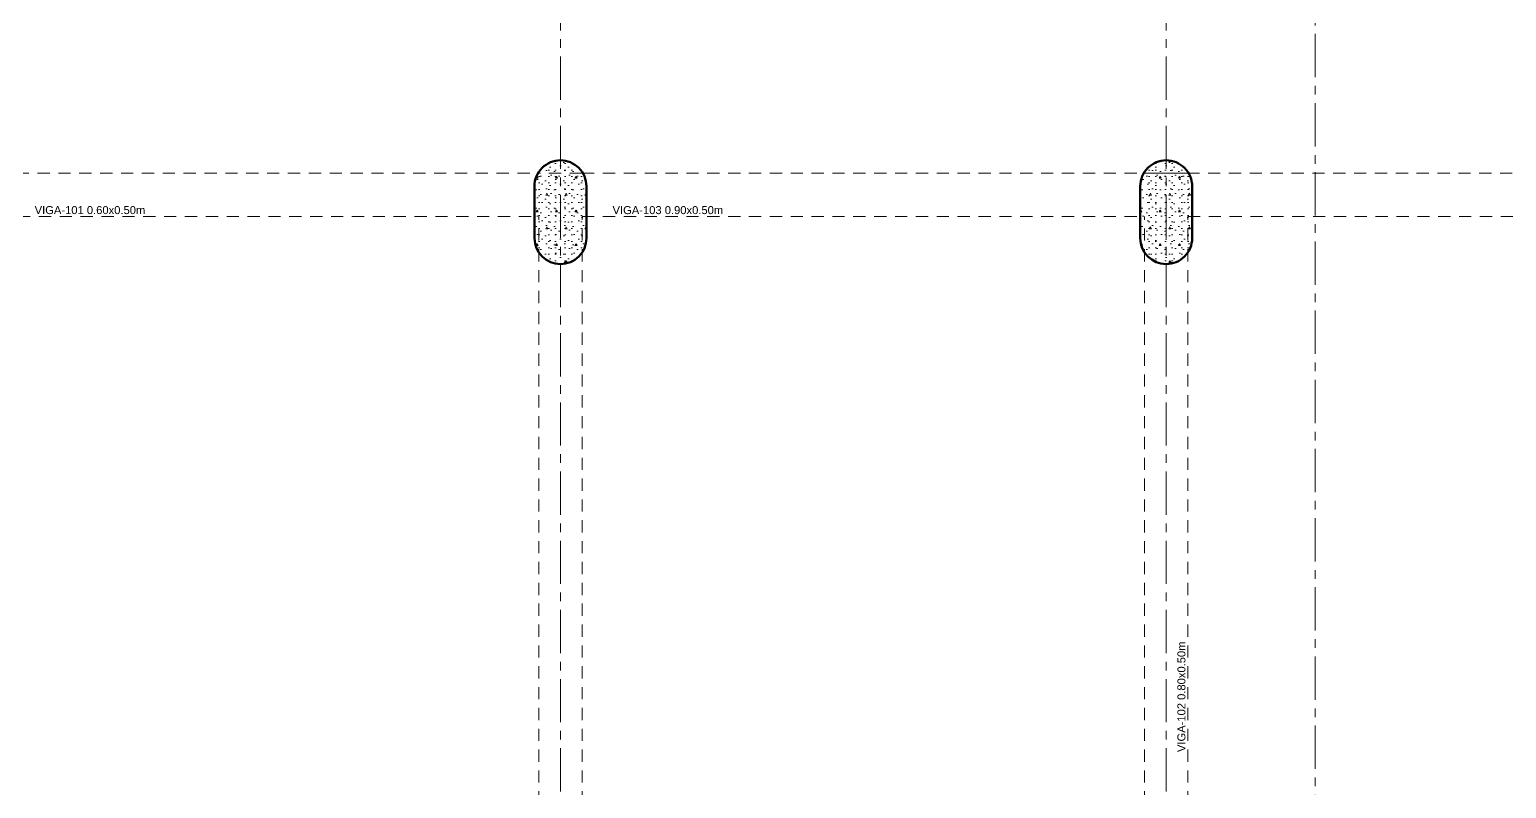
# Model space of a CAD drawing. Header units: inches. Extents: x -19 to 5698, y -728 to 92.
# Drawn here: x 24.18 to 41.25, y 10.28 to 19.06 of the extents above; entities that cross this region are included whole.
import ezdxf

# ---------------------------------------------------------------- set-up
doc = ezdxf.new("R2010")
doc.units = ezdxf.units.IN
doc.header["$MEASUREMENT"] = 0
for name, pattern in [('HIDDEN', [0.375, 0.25, -0.125]), ('Hidden Line', [0.195611, 0.141111, -0.0545]), ('Punto & Raya', [0.65, 0.5, -0.075, 0, -0.075]), ('RAYITAS', [0.375, 0.25, -0.125])]:
    doc.linetypes.add(name, pattern=pattern)
for name, color, linetype, lineweight in [('00 conduct tomacorr', 120, 'HIDDEN', 30), ('T-TECHO-E', 150, 'Continuous', 20), ('TOMACORRIENTE', 22, 'RAYITAS', 9)]:
    doc.layers.add(name, color=color, linetype=linetype, lineweight=lineweight)
for name, color, linetype in [('02 _ ARQ _ ALB _ Ejes Generales', 251, 'Continuous'), ('08 _ STR _ EXT _ 06 Columnas', 7, 'Continuous'), ('08 _ STR _ EXT _ 09 Vigas', 251, 'Continuous'), ('08 _ STR _ EXT _ 10 Vereda Exterior', 7, 'Continuous'), ('Marcador - Secciones', 7, 'Continuous'), ('Notas - Etiquetas', 7, 'Continuous')]:
    doc.layers.add(name, color=color, linetype=linetype)
doc.styles.add('Estilo_Generado_4', font='swisse.ttf')
pattern_1 = [(0, (0, 0), (0, 0.3897114), [0.024375, -0.200625]), (0, (0.1125, 0.19486), (0, 0.3897114), [0.024375, -0.200625]), (60, (0, 0), (-0.3375, 0.1948557), [0.024375, -0.200625]), (60, (0.225, 0), (-0.3375, 0.1948557), [0.024375, -0.200625]), (120, (0.02437, 0), (0.3375, 0.1948557), [0.024375, -0.200625]), (120, (0.24938, 0), (0.3375, 0.1948557), [0.024375, -0.200625]), (0, (0, 0.0375), (0, 0.075), [0, -0.075, 0, -0.1125]), (45, (0.0375, 0.0375), (-0.05303301, 0.05303301), [0, -0.05625, 0, -0.09375])]

# ---------------------------------------------------------------- blocks, each defined once
blk = doc.blocks.new('a')
at = {"layer": 'TOMACORRIENTE', "ltscale": 0.05}
h = blk.add_hatch(color=4, dxfattribs=at)
edge = h.paths.add_edge_path()
edge.add_arc((0, 0.075), 0.0211, 0, 360)
at = {"layer": 'TOMACORRIENTE', "color": 4}
for p, q in [((-0.146, 0.096), (-0.051, 0.096)), ((-0.099, 0.096), (-0.099, -0.097)), ((0, 0.096), (0, -0.096)), ((0.062, -0.096), (0.062, 0.096))]:
    blk.add_line(p, q, dxfattribs=at)
blk.add_circle((0, 0.075), 0.0211, dxfattribs=at)
blk = doc.blocks.new('CABLE 3FACE')
at = {"layer": 'T-TECHO-E', "rotation": 59.94170052614085}
blk.add_blockref('a', (0, 0), dxfattribs=at)

msp = doc.modelspace()

# ---------------------------------------------------------------- hatches: boundary and pattern name
at = {"layer": '08 _ STR _ EXT _ 06 Columnas', "linetype": 'Continuous', "lineweight": 9}
h = msp.add_hatch(dxfattribs=at)
h.set_pattern_fill('HORMIGÓN_EN_MASA_0002', style=0, pattern_type=2)
h.set_pattern_definition(pattern_1)
h.paths.add_polyline_path([(30.02, 17.25), (30.02, 16.65, 0.4142135), (30.32, 16.35, 0.4142136), (30.62, 16.65), (30.62, 17.25, 0.4142136), (30.32, 17.55, 0.4142136)])
h = msp.add_hatch(dxfattribs=at)
h.set_pattern_fill('HORMIGÓN_EN_MASA_0002', style=0, pattern_type=2)
h.set_pattern_definition(pattern_1)
h.paths.add_polyline_path([(37.02, 17.25), (37.02, 16.65, 0.4142135), (37.32, 16.35, 0.4142136), (37.62, 16.65), (37.62, 17.25, 0.4142136), (37.32, 17.55, 0.4142136)])
at = {"layer": '08 _ STR _ EXT _ 10 Vereda Exterior', "linetype": 'Continuous', "lineweight": 13}
h = msp.add_hatch(dxfattribs=at)
h.set_pattern_fill('RETÍCULA_100X100_0002', color=251, style=0, pattern_type=2)
h.set_pattern_definition([(360, (3.7574, 18.3027), (0, 2.53199), []), (90, (3.7574, 18.3027), (-3.6, 0), [])])
h.paths.add_polyline_path([(2.17, 3.6213), (4.2913, 1.5), (9.32, 1.5), (9.32, 6.5), (40.52, 6.5), (40.52, 1.5), (52.92, 1.5), (52.92, 19.0859), (51.57, 19.0859), (51.57, 7.2), (9.07, 7.2), (9.07, 7.85), (6.5201, 7.85, -0.4142136), (6.2701, 8.1), (6.2701, 8.85, -0.4142126), (6.5201, 9.1), (9.07, 9.1), (9.07, 12), (6.5201, 12, -0.4142136), (6.2701, 12.25), (6.2701, 13, -0.4142126), (6.5201, 13.25), (9.07, 13.25), (9.07, 16.15), (6.5201, 16.15, -0.4142136), (6.2701, 16.4), (6.2701, 17.15, -0.4142126), (6.5201, 17.4), (8.77, 17.4), (8.7706, 21.0499), (2.17, 21.0499)])

# ---------------------------------------------------------------- linework, layer by layer
at = {"layer": '02 _ ARQ _ ALB _ Ejes Generales', "color": 251, "linetype": 'Punto & Raya', "lineweight": 13, "true_color": 0x636466}
for p, q in [((30.32, 3.05), (30.32, 44.9)), ((37.32, 3.05), (37.32, 44.9))]:
    msp.add_line(p, q, dxfattribs=at)
at = {"layer": '08 _ STR _ EXT _ 06 Columnas', "color": 7, "linetype": 'Continuous', "lineweight": 60, "flags": 128}
for points in [[(30.02, 17.25), (30.02, 16.65, 0.4142135), (30.32, 16.35, 0.4142136), (30.62, 16.65), (30.62, 17.25, 0.4142136), (30.32, 17.55, 0.4142136)], [(37.02, 17.25), (37.02, 16.65, 0.4142135), (37.32, 16.35, 0.4142136), (37.62, 16.65), (37.62, 17.25, 0.4142136), (37.32, 17.55, 0.4142136)]]:
    msp.add_lwpolyline(points, format="xyb", close=True, dxfattribs=at)
at = {"layer": '08 _ STR _ EXT _ 09 Vigas', "color": 251, "linetype": 'Hidden Line', "lineweight": 13, "true_color": 0x636466}
for p, q in [((9.57, 17.4), (30.07, 17.4)), ((30.57, 17.4), (30.07, 17.4)), ((30.57, 17.4), (44.07, 17.4)), ((37.57, 17.4), (37.07, 17.4)), ((23.57, 16.9), (30.07, 16.9)), ((30.07, 7.7), (30.07, 16.9)), ((30.57, 16.9), (37.07, 16.9)), ((30.57, 7.7), (30.57, 16.9)), ((37.07, 7.7), (37.07, 16.9)), ((37.57, 16.9), (44.07, 16.9)), ((37.57, 7.7), (37.57, 16.9))]:
    msp.add_line(p, q, dxfattribs=at)
at = {"layer": 'Marcador - Secciones', "color": 251, "linetype": 'Punto & Raya', "lineweight": 13, "true_color": 0x636466}
msp.add_line((39.0425, 46.2111), (39.0425, 0.8878), dxfattribs=at)

# ---------------------------------------------------------------- block references
at = {"layer": '00 conduct tomacorr', "xscale": 1.47256122672843, "yscale": 1.47256122672843, "zscale": 1.47256122672843, "rotation": 29.78947778233193}
msp.add_blockref('CABLE 3FACE', (23.963, 12.1469), dxfattribs=at)

# ---------------------------------------------------------------- texts
at = {"layer": 'Notas - Etiquetas', "color": 171, "linetype": 'Continuous', "lineweight": 13, "char_height": 0.0925, "attachment_point": 7, "style": 'Estilo_Generado_4'}
for s, insert in [('\\A1;{\\pql;\\fSwis721 Ex BT|b0|i0|c0|p34;VIGA-101\\fSwis721 Ex BT|b0|i0|c0|p34; \\fSwis721 Ex BT|b0|i0|c0|p34;0.60\\fSwis721 Ex BT|b0|i0|c0|p34;x\\fSwis721 Ex BT|b0|i0|c0|p34;0.50\\fSwis721 Ex BT|b0|i0|c0|p34;m}', (24.244, 16.9267)), ('\\A1;{\\pql;\\fSwis721 Ex BT|b0|i0|c0|p34;VIGA-103\\fSwis721 Ex BT|b0|i0|c0|p34; \\fSwis721 Ex BT|b0|i0|c0|p34;0.90\\fSwis721 Ex BT|b0|i0|c0|p34;x\\fSwis721 Ex BT|b0|i0|c0|p34;0.50\\fSwis721 Ex BT|b0|i0|c0|p34;m}', (30.9221, 16.9265))]:
    msp.add_mtext(s, dxfattribs=dict(at, insert=insert))
at = {"layer": 'Notas - Etiquetas', "color": 171, "linetype": 'Continuous', "lineweight": 13, "insert": (37.5433, 10.7057), "char_height": 0.0925, "attachment_point": 7, "rotation": 90, "style": 'Estilo_Generado_4'}
msp.add_mtext('\\A1;{\\pql;\\fSwis721 Ex BT|b0|i0|c0|p34;VIGA-102\\fSwis721 Ex BT|b0|i0|c0|p34; \\fSwis721 Ex BT|b0|i0|c0|p34;0.80\\fSwis721 Ex BT|b0|i0|c0|p34;x\\fSwis721 Ex BT|b0|i0|c0|p34;0.50\\fSwis721 Ex BT|b0|i0|c0|p34;m}', dxfattribs=at)

doc.saveas('drawing.dxf')
